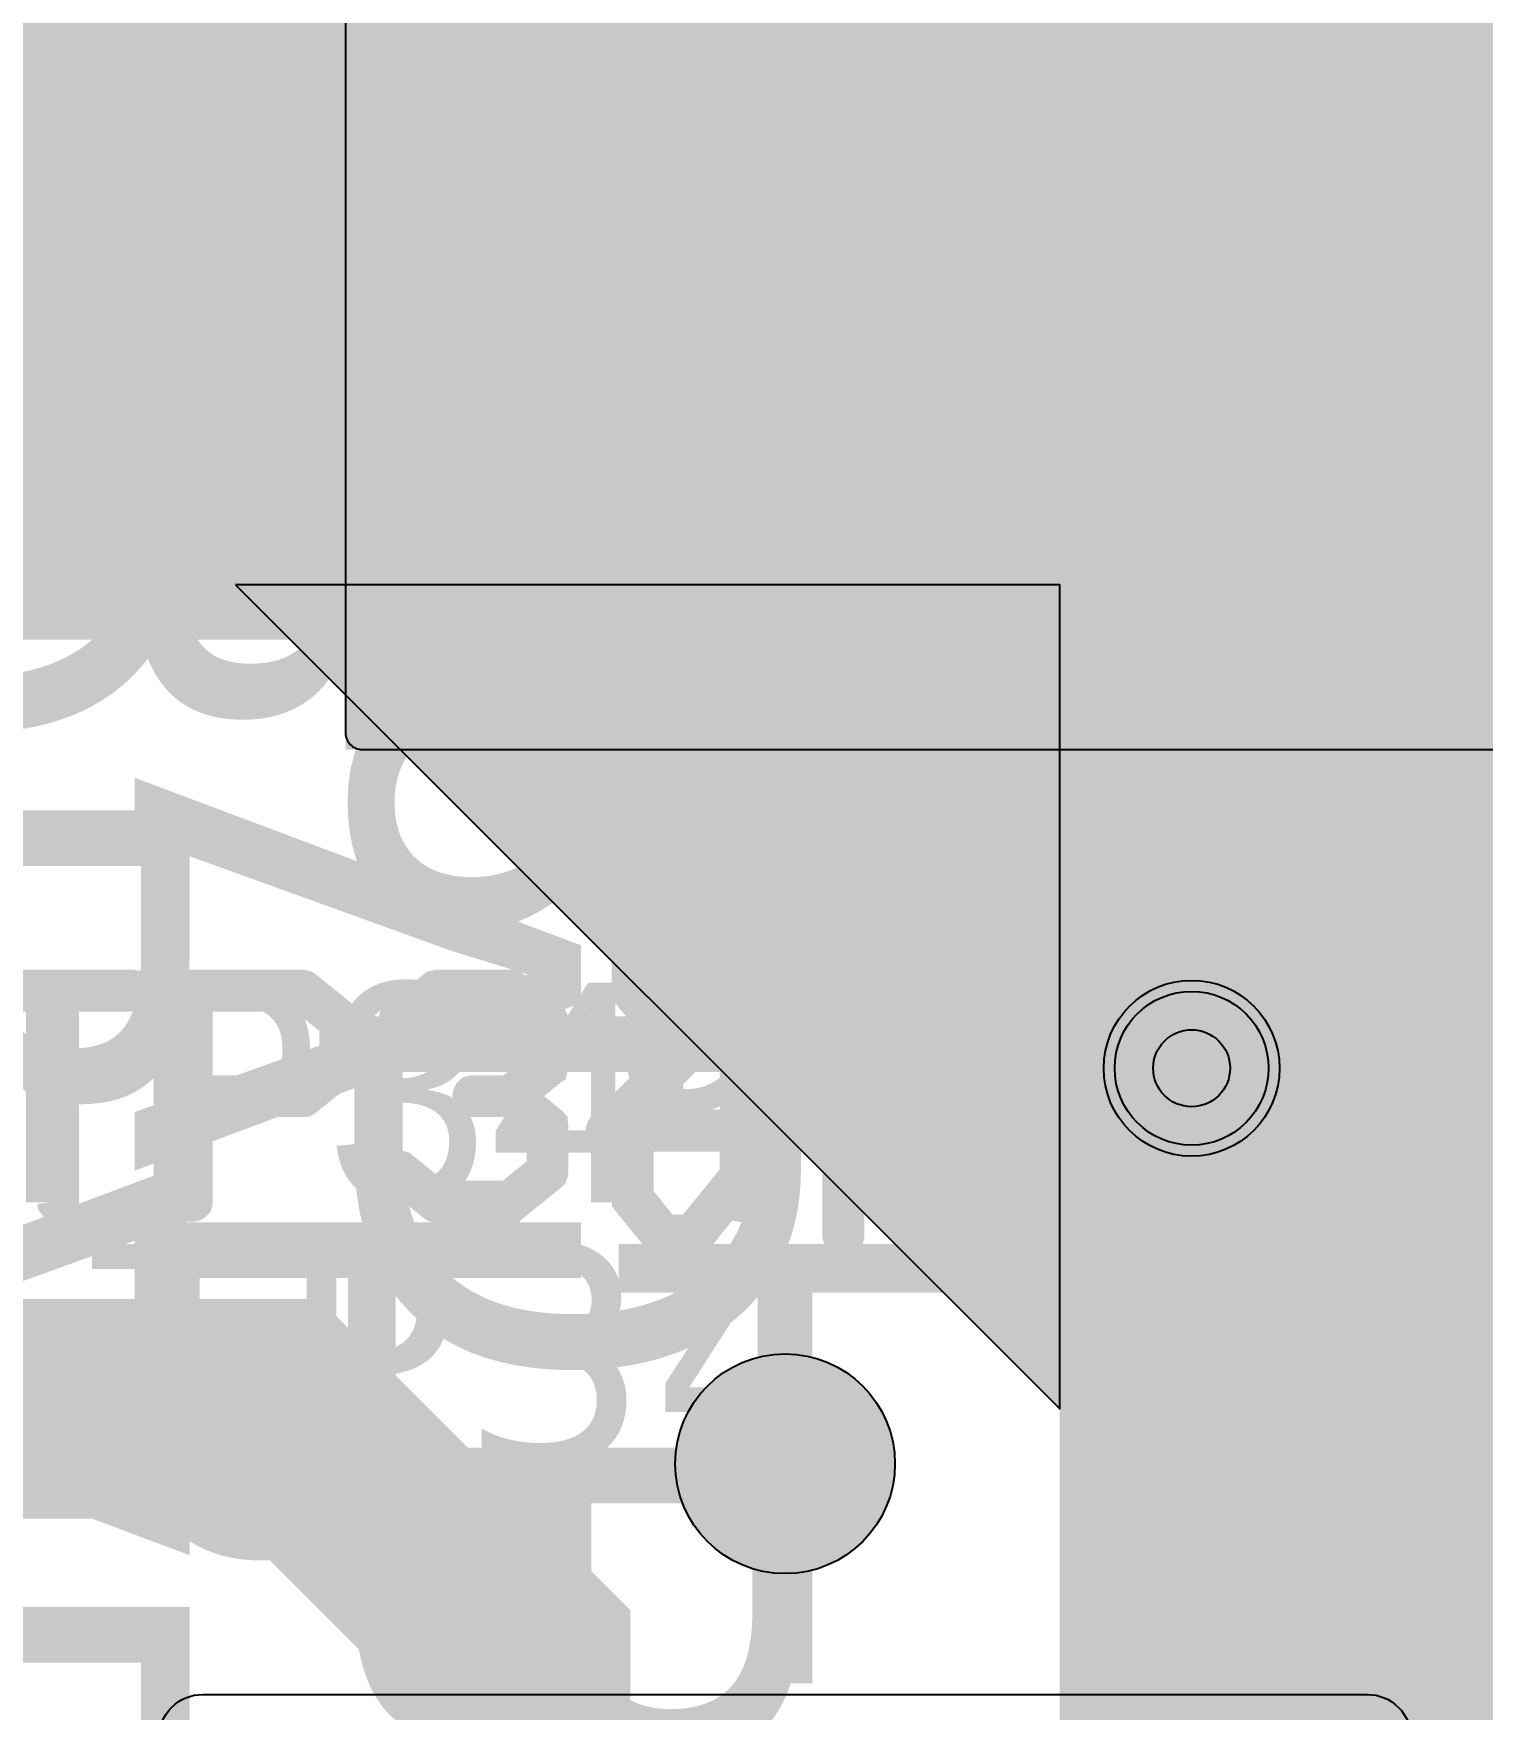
# Model space of a CAD drawing. Extents: x -28 to 199, y -61 to 255.
# Drawn here: x 101.83 to 108.42, y 123.88 to 131.51 of the extents above; entities that cross this region are included whole.
import ezdxf
from ezdxf.enums import TextEntityAlignment as Align

# ---------------------------------------------------------------- set-up
doc = ezdxf.new("R2010")
doc.units = 0
doc.header["$MEASUREMENT"] = 0
for name, color, linetype in [('ASSEMBLY_PART_NUMBERS_BTM', 191, 'CONTINUOUS'), ('ASSEMBLY_PART_NUMBERS_TOP', 102, 'CONTINUOUS'), ('ASSEMBLY_REF_DES_TOP', 102, 'CONTINUOUS'), ('DRILL_DRAWING', 21, 'CONTINUOUS'), ('GENERATED_SILKSCREEN_BTM', 255, 'CONTINUOUS'), ('GENERATED_SILKSCREEN_TOP', 140, 'CONTINUOUS'), ('MOUNTING_HOLES_LAYER_2', 42, 'CONTINUOUS'), ('MOUNTING_HOLES_LAYER_3', 42, 'CONTINUOUS'), ('MOUNTING_HOLES_LAYER_BOT21', 42, 'CONTINUOUS'), ('MOUNTING_HOLES_LAYER_TOP', 42, 'CONTINUOUS'), ('PLANE_DATA_LAYER_BOTTOM', 10, 'CONTINUOUS'), ('PLANE_DATA_LAYER_TOP', 150, 'CONTINUOUS'), ('PLANE_SHAPES_LAYER_2', 230, 'CONTINUOUS'), ('PLANE_SHAPES_LAYER_3', 81, 'CONTINUOUS'), ('PLANE_SHAPES_LAYER_BOTTOM', 10, 'CONTINUOUS'), ('PLANE_SHAPES_LAYER_TOP', 150, 'CONTINUOUS'), ('SILKSCREEN_REF_DES_BTM', 211, 'CONTINUOUS'), ('SILKSCREEN_REF_DES_TOP', 150, 'CONTINUOUS'), ('SOLDERMASK_PADS_BTM', 12, 'CONTINUOUS'), ('TRACES_LAYER_2', 230, 'CONTINUOUS'), ('TRACES_LAYER_3', 81, 'CONTINUOUS'), ('TRACES_LAYER_BOTTOM', 10, 'CONTINUOUS'), ('TRACES_LAYER_TOP', 150, 'CONTINUOUS'), ('VIA_HOLES_LAYER_2', 30, 'CONTINUOUS'), ('VIA_HOLES_LAYER_3', 30, 'CONTINUOUS'), ('VIA_HOLES_LAYER_BOTTOM', 30, 'CONTINUOUS'), ('VIA_HOLES_LAYER_TOP', 30, 'CONTINUOUS'), ('VIA_PADS_LAYER_2', 230, 'CONTINUOUS'), ('VIA_PADS_LAYER_3', 81, 'CONTINUOUS'), ('VIA_PADS_LAYER_BOTTOM', 10, 'CONTINUOUS'), ('VIA_PADS_LAYER_TOP', 150, 'CONTINUOUS')]:
    doc.layers.add(name, color=color, linetype=linetype)
doc.styles.add('VERDANA', font='verdana.TTF')
doc.styles.add('VERIBEST_GERBER_0', font='txt')

msp = doc.modelspace()

# ---------------------------------------------------------------- hatches: boundary and pattern name
at = {"layer": 'MOUNTING_HOLES_LAYER_2'}
h = msp.add_hatch(color=256, dxfattribs=at)
edge = h.paths.add_edge_path()
edge.add_arc((105.25, 125), 0.5, 0, 360)
at = {"layer": 'MOUNTING_HOLES_LAYER_3'}
h = msp.add_hatch(color=256, dxfattribs=at)
edge = h.paths.add_edge_path()
edge.add_arc((105.25, 125), 0.5, 0, 360)
at = {"layer": 'MOUNTING_HOLES_LAYER_BOT21'}
h = msp.add_hatch(color=256, dxfattribs=at)
edge = h.paths.add_edge_path()
edge.add_arc((105.25, 125), 0.5, 0, 360)
at = {"layer": 'MOUNTING_HOLES_LAYER_TOP'}
h = msp.add_hatch(color=256, dxfattribs=at)
edge = h.paths.add_edge_path()
edge.add_arc((105.25, 125), 0.5, 0, 360)
at = {"layer": 'PLANE_DATA_LAYER_BOTTOM'}
msp.add_hatch(color=256, dxfattribs=at).paths.add_polyline_path([(111.5, 131.9238, 0.4142136), (111.4238, 132), (109.50001, 132, -0.4142136), (109.5, 132.00001), (109.5, 134.74999, -0.4142136), (109.50001, 134.75), (110.00612, 134.75, 0.4142136), (110.08232, 134.8262, 0.136114), (110.07143, 134.86545, -0.1361113), (110, 135.123), (110, 135.123), (110, 135.1738, 0.4142136), (109.9238, 135.25), (102.23957, 135.25, -0.1989122), (101.88602, 135.39645), (100.30113, 136.98134, 0.668182), (100.17105, 136.92746), (100.17105, 136.92746, 0.1347247), (100.18172, 136.88856, -0.1347252), (100.7, 135), (100.7, 135, -0.2250797), (99.34156, 132.1352, 0.2250777), (99.31359, 132.0762, 0.4142136), (99.38979, 132), (103.24999, 132, -0.4142136), (103.25, 131.99999), (103.25, 128.3262, 0.4142136), (103.3262, 128.25), (110.24999, 128.25, -0.4142136), (110.25, 128.24999), (110.25, 116.7762, 0.4142136), (110.3262, 116.7), (111.4238, 116.7, 0.4142136), (111.5, 116.7762)], flags=0)
at = {"layer": 'PLANE_DATA_LAYER_TOP'}
h = msp.add_hatch(color=256, dxfattribs=at)
h.paths.add_polyline_path([(116, 117.85178, -0.19891), (115.97768, 117.7979), (111.96313, 113.78335, 0.1989122), (111.85271, 113.51677), (111.85271, 109.21054, -0.19891), (111.83039, 109.15666), (111.51927, 108.84553, 0.0521306), (111.4699, 108.78463, -0.2536742), (111.40604, 108.75), (111.05209, 108.75, -0.7613577), (111.013, 108.89161, 0.2639142), (111.5, 109.75), (111.5, 109.75, 1), (109.5, 109.75), (109.5, 109.75, 0.2639142), (109.987, 108.89161, -0.7613603), (109.94791, 108.75), (109.78776, 108.75, -0.1239229), (109.75168, 108.75908, 0.1020236), (108.31962, 109.18617, -0.3891034), (108.25, 109.26208), (108.25, 114.49999, 0.4142136), (108.24999, 114.5), (106.5762, 114.5, -0.4142136), (106.5, 114.5762), (106.5, 125.25), (106.5, 125.25), (102.75, 129, 0.2076843), (102.75, 129), (92.5762, 129, -0.4142136), (92.5, 129.0762), (92.5, 136.05608, -0.19891), (92.52232, 136.10996), (96.69003, 140.27768, -0.1989134), (96.74392, 140.3), (101.68101, 140.3, 0.1989122), (101.94759, 140.41042), (104.2034, 142.66623, -0.668182), (104.33348, 142.61235), (104.33348, 139.19611, 0.1757343), (104.43228, 138.92368, -0.1757343), (104.45, 138.87483), (104.45, 138.72517, -0.1757343), (104.43228, 138.67632, 0.1757343), (104.33348, 138.40389), (104.33348, 136.62554, 0.1989122), (104.45796, 136.32502), (107.04062, 133.74236, -0.19891), (107.06294, 133.68848), (107.06294, 128.07054, -0.19891), (107.04062, 128.01666), (106.79948, 127.77552, 0.1989122), (106.675, 127.475), (106.675, 127.25392, -0.1860861), (106.65528, 127.20277, 1.6058333), (107.69054, 126.90611, -0.0444727), (107.68934, 126.91959), (107.68934, 126.91959, -0.668182), (107.81942, 126.97347), (108.69621, 126.09669, -0.1385729), (108.71644, 126.06052, 0.889074), (109.9, 126.2), (109.9, 126.2, 0.3470511), (109.43948, 126.78356, -0.1385729), (109.40331, 126.80379), (108.59101, 127.61609, -0.19891), (108.5687, 127.66997), (108.5687, 134.9238, -0.4142136), (108.6449, 135), (112.2238, 135, -0.4142136), (112.3, 134.9238), (112.3, 122.37057, 0.1989122), (112.44645, 122.01701), (115.66701, 118.79645, 0.1553979), (115.9366, 118.6571, -0.3656116), (116, 118.58198)], flags=0)
h.paths.add_polyline_path([(92.75, 130.75, -1), (94.75, 130.75, -1)], flags=0)
h.paths.add_polyline_path([(93.3, 135, -1), (100.7, 135, -1)], flags=0)
at = {"layer": 'PLANE_SHAPES_LAYER_2'}
h = msp.add_hatch(color=256, dxfattribs=at)
h.paths.add_polyline_path([(169.5, 129.25), (149.5, 129.25), (142.25, 122), (142.25, 90.5), (147.5, 90.5), (147.5, 80), (154, 80), (154, 69.25), (131.75, 69.25), (131.75, 73.25), (121.25, 73.25), (121.25, 81), (110.5, 81), (110.5, 125.75), (106.5, 125.75), (106.5, 128.75), (93.5, 128.75), (93.5, 120.25), (91.75, 120.25), (91.75, 121.5), (80, 121.5), (80, 118.25), (73.25, 118.25), (73.25, 124.5), (67.5, 124.5), (67.5, 128), (57.75, 128), (57.75, 120.25), (55.25, 120.25), (55.25, 121.5), (47.5, 121.5), (47.5, 119), (35, 119), (35, 134.75), (32.75, 134.75), (32.75, 159.75), (29.25, 159.75), (29.25, 175.25), (22.5, 175.25), (22.5, 195.25), (17.25, 195.25), (17.25, 198), (22.5, 198), (22.5, 216.5), (40.25, 216.5), (40.25, 235.5), (54.5, 235.5), (54.5, 254), (87.25, 254), (87.25, 236.25), (86.25, 236.25), (86.25, 228.75), (81, 228.75), (81, 218.75), (95.25, 218.75), (95.25, 194.5), (87, 194.5), (87, 172), (131.1, 172), (131.1, 208.75), (115.5, 208.75), (115.5, 213.75), (106.75, 213.75), (106.75, 218.75), (110.25, 222.25), (110.25, 226.25), (142.5, 226.25), (142.5, 221.5), (160.5, 221.5), (160.5, 240.75), (169.5, 240.75)])
h.paths.add_polyline_path([(35.5, 149.5), (41.75, 149.5), (41.75, 152), (39.25, 152), (39.25, 154), (37.75, 154), (37.75, 152), (35.5, 152)], flags=16)
h.paths.add_polyline_path([(37.5, 125.75), (37.5, 128.75), (42.75, 128.75), (42.75, 125.75)], flags=16)
h.paths.add_polyline_path([(52, 127.75), (52, 130.75), (54.25, 130.75), (54.25, 127.75)], flags=16)
h.paths.add_polyline_path([(50.75, 219.5), (50.75, 226.5), (71.75, 226.5), (71.75, 219.5)], flags=16)
h.paths.add_polyline_path([(66.5, 150.75), (66.5, 177.5), (72.25, 177.5), (72.25, 150.75)], flags=16)
h.paths.add_polyline_path([(47.25, 185.25), (73, 185.25), (73, 188.25), (70.25, 188.25), (70.25, 191), (47.25, 191)], flags=16)
h.paths.add_polyline_path([(84.5, 208), (84.5, 212.75), (85, 212.75), (85, 208)], flags=16)
h.paths.add_polyline_path([(61.5, 137.25), (87.75, 137.25), (87.75, 140.5), (84.75, 140.5), (84.75, 143), (61.5, 143)], flags=16)
h.paths.add_polyline_path([(88.75, 127), (88.75, 130), (91, 130), (91, 127)], flags=16)
h.paths.add_polyline_path([(85.5, 130.25), (85.5, 132.5), (91, 132.5), (91, 130.25)], flags=16)
h.paths.add_polyline_path([(108.75, 142.25), (135.75, 142.25), (135.75, 145.75), (132.25, 145.75), (132.25, 149), (108.75, 149)], flags=16)
h.paths.add_polyline_path([(114.25, 126.75), (140.75, 126.75), (140.75, 129.75), (137.25, 129.75), (137.25, 133), (114.25, 133)], flags=16)
h.paths.add_polyline_path([(155.25, 180.25), (166.25, 180.25), (166.25, 186.25), (152.25, 186.25), (152.25, 183), (155.25, 183)], flags=16)
at = {"layer": 'PLANE_SHAPES_LAYER_3'}
h = msp.add_hatch(color=256, dxfattribs=at)
h.paths.add_polyline_path([(169.5, 129.25), (149.5, 129.25), (142.25, 122), (142.25, 90.5), (147.5, 90.5), (147.5, 80), (154, 80), (154, 69.25), (131.75, 69.25), (131.75, 73.25), (121.25, 73.25), (121.25, 81), (110.5, 81), (110.5, 125.75), (106.5, 125.75), (106.5, 128.75), (93.5, 128.75), (93.5, 120.25), (91.75, 120.25), (91.75, 121.5), (80, 121.5), (80, 118.25), (73.25, 118.25), (73.25, 124.5), (67.5, 124.5), (67.5, 127.75), (58.25, 127.75), (58.25, 130.25), (88.75, 130.25), (88.75, 127), (91, 127), (91, 132.5), (55, 132.5), (55, 131.25), (52, 131.25), (52, 127.75), (55, 127.75), (55, 127.25), (57.75, 127.25), (57.75, 120.25), (55.25, 120.25), (55.25, 121.5), (47.5, 121.5), (47.5, 119), (35, 119), (35, 134.75), (32.75, 134.75), (32.75, 159.75), (29.25, 159.75), (29.25, 175.25), (22.5, 175.25), (22.5, 195.25), (17.25, 195.25), (17.25, 198), (22.5, 198), (22.5, 216.5), (40.25, 216.5), (40.25, 235.5), (54.5, 235.5), (54.5, 254), (87.25, 254), (87.25, 236.25), (86.25, 236.25), (86.25, 228.75), (81, 228.75), (81, 218.75), (95.25, 218.75), (95.25, 194.5), (87, 194.5), (87, 172), (131.1, 172), (131.1, 208.75), (115.5, 208.75), (115.5, 213.75), (106.75, 213.75), (106.75, 218.75), (110.25, 222.25), (110.25, 226.25), (142.5, 226.25), (142.5, 221.5), (160.5, 221.5), (160.5, 240.75), (169.5, 240.75)])
h.paths.add_polyline_path([(35.5, 149.5), (41.75, 149.5), (41.75, 152), (39.25, 152), (39.25, 154), (37.75, 154), (37.75, 152), (35.5, 152)], flags=16)
h.paths.add_polyline_path([(37.5, 125.75), (37.5, 128.75), (42.75, 128.75), (42.75, 125.75)], flags=16)
h.paths.add_polyline_path([(50.75, 219.5), (50.75, 226.5), (71.75, 226.5), (71.75, 219.5)], flags=16)
h.paths.add_polyline_path([(66.5, 150.75), (66.5, 177.5), (72.25, 177.5), (72.25, 150.75)], flags=16)
h.paths.add_polyline_path([(47.25, 185.25), (73, 185.25), (73, 188.25), (70.25, 188.25), (70.25, 191), (47.25, 191)], flags=16)
h.paths.add_polyline_path([(84.5, 208), (84.5, 212.75), (85, 212.75), (85, 208)], flags=16)
h.paths.add_polyline_path([(61.5, 137.25), (87.75, 137.25), (87.75, 140.5), (84.75, 140.5), (84.75, 143), (61.5, 143)], flags=16)
h.paths.add_polyline_path([(108.75, 142.25), (135.75, 142.25), (135.75, 145.75), (132.25, 145.75), (132.25, 149), (108.75, 149)], flags=16)
h.paths.add_polyline_path([(114.25, 126.75), (140.75, 126.75), (140.75, 129.75), (137.25, 129.75), (137.25, 133), (114.25, 133)], flags=16)
h.paths.add_polyline_path([(155.25, 180.25), (166.25, 180.25), (166.25, 186.25), (152.25, 186.25), (152.25, 183), (155.25, 183)], flags=16)
at = {"layer": 'PLANE_SHAPES_LAYER_TOP'}
msp.add_hatch(color=256, dxfattribs=at).paths.add_polyline_path([(102.75, 129), (106.5, 125.25), (106.5, 129)], flags=0)
at = {"layer": 'VIA_HOLES_LAYER_2'}
h = msp.add_hatch(color=256, dxfattribs=at)
edge = h.paths.add_edge_path()
edge.add_arc((107.1, 126.8), 0.175, 0, 360)
at = {"layer": 'VIA_HOLES_LAYER_3'}
h = msp.add_hatch(color=256, dxfattribs=at)
edge = h.paths.add_edge_path()
edge.add_arc((107.1, 126.8), 0.175, 0, 360)
at = {"layer": 'VIA_HOLES_LAYER_BOTTOM'}
h = msp.add_hatch(color=256, dxfattribs=at)
edge = h.paths.add_edge_path()
edge.add_arc((107.1, 126.8), 0.175, 0, 360)
at = {"layer": 'VIA_HOLES_LAYER_TOP'}
h = msp.add_hatch(color=256, dxfattribs=at)
edge = h.paths.add_edge_path()
edge.add_arc((107.1, 126.8), 0.175, 0, 360)

# ---------------------------------------------------------------- linework, layer by layer
at = {"layer": 'GENERATED_SILKSCREEN_BTM', "const_width": 0.15}
for points in [[(105.532, 129.388), (105.395, 129.556), (105.392, 129.561), (105.388, 129.562), (105.384, 129.564), (105.379, 129.565), (104.693, 129.565), (104.688, 129.564), (104.684, 129.562), (104.682, 129.56), (104.68, 129.559), (104.677, 129.556), (104.54, 129.388), (104.539, 129.385), (104.538, 129.382), (104.537, 129.381), (104.536, 129.377), (104.536, 129.04), (104.537, 129.035), (104.538, 129.033), (104.539, 129.03), (104.54, 129.027), (104.677, 128.858), (104.682, 128.854), (104.69, 128.852), (104.695, 128.853), (104.701, 128.855), (104.705, 128.858), (104.709, 128.863), (104.712, 128.868), (104.713, 128.873), (104.713, 128.878), (104.71, 128.882), (104.577, 129.047), (104.577, 129.37), (104.703, 129.524), (105.369, 129.524), (105.495, 129.37), (105.495, 129.047), (105.362, 128.882), (105.36, 128.878), (105.359, 128.873), (105.36, 128.868), (105.363, 128.863), (105.367, 128.858), (105.372, 128.855), (105.377, 128.853), (105.384, 128.852), (105.39, 128.854), (105.395, 128.858), (105.532, 129.027), (105.534, 129.031), (105.535, 129.032), (105.535, 129.035), (105.536, 129.036), (105.536, 129.037), (105.536, 129.04), (105.536, 129.377), (105.535, 129.381), (105.534, 129.385), (105.532, 129.388)], [(105.532, 128.445), (105.395, 128.614), (105.39, 128.619), (105.387, 128.62), (105.384, 128.62), (105.377, 128.619), (105.37, 128.615), (105.365, 128.61), (105.361, 128.604), (105.36, 128.597), (105.362, 128.59), (105.495, 128.427), (105.495, 128.104), (105.369, 127.948), (105.183, 127.948), (105.056, 128.102), (105.056, 128.268), (105.054, 128.276), (105.05, 128.281), (105.043, 128.284), (105.036, 128.285), (105.029, 128.284), (105.022, 128.281), (105.018, 128.276), (105.016, 128.268), (105.016, 128.102), (104.889, 127.948), (104.703, 127.948), (104.577, 128.104), (104.577, 128.427), (104.71, 128.59), (104.712, 128.597), (104.711, 128.604), (104.708, 128.61), (104.702, 128.615), (104.696, 128.619), (104.689, 128.62), (104.685, 128.62), (104.682, 128.619), (104.677, 128.614), (104.54, 128.445), (104.539, 128.442), (104.538, 128.439), (104.537, 128.438), (104.536, 128.434), (104.536, 128.097), (104.537, 128.092), (104.538, 128.09), (104.539, 128.087), (104.54, 128.084), (104.677, 127.915), (104.682, 127.912), (104.686, 127.911), (104.689, 127.909), (104.693, 127.908), (104.899, 127.908), (104.902, 127.909), (104.909, 127.911), (104.914, 127.912), (104.916, 127.915), (105.036, 128.062), (105.156, 127.915), (105.158, 127.914), (105.16, 127.912), (105.161, 127.911), (105.163, 127.911), (105.17, 127.909), (105.173, 127.908), (105.379, 127.908), (105.384, 127.909), (105.388, 127.911), (105.392, 127.912), (105.395, 127.915), (105.532, 128.084), (105.534, 128.088), (105.535, 128.089), (105.535, 128.092), (105.536, 128.093), (105.536, 128.094), (105.536, 128.097), (105.536, 128.434), (105.535, 128.438), (105.534, 128.442), (105.532, 128.445)], [(104.677, 127.668), (104.54, 127.5), (104.539, 127.496), (104.538, 127.493), (104.537, 127.492), (104.536, 127.488), (104.536, 127.151), (104.537, 127.147), (104.537, 127.146), (104.538, 127.145), (104.539, 127.142), (104.54, 127.138), (104.677, 126.97), (104.682, 126.967), (104.686, 126.966), (104.689, 126.964), (104.693, 126.963), (105.379, 126.963), (105.382, 126.964), (105.389, 126.966), (105.391, 126.967), (105.395, 126.97), (105.532, 127.138), (105.533, 127.142), (105.534, 127.144), (105.535, 127.146), (105.536, 127.148), (105.536, 127.151), (105.536, 127.488), (105.535, 127.492), (105.534, 127.496), (105.532, 127.5), (105.395, 127.668), (105.393, 127.67), (105.392, 127.672), (105.389, 127.674), (105.382, 127.676), (105.379, 127.677), (104.693, 127.677), (104.689, 127.676), (104.686, 127.674), (104.682, 127.672), (104.677, 127.668)], [(104.703, 127.636), (105.369, 127.636), (105.419, 127.577), (104.63, 127.093), (104.577, 127.159), (104.577, 127.482), (104.703, 127.636)], [(105.445, 127.545), (105.495, 127.482), (105.495, 127.159), (105.369, 127.003), (104.703, 127.003), (104.656, 127.062), (105.445, 127.545)], [(104.54, 126.193), (104.677, 126.025), (104.682, 126.022), (104.686, 126.021), (104.689, 126.019), (104.693, 126.018), (104.83, 126.018), (104.833, 126.019), (104.84, 126.021), (104.845, 126.022), (104.847, 126.025), (105.388, 126.691), (105.495, 126.691), (105.495, 126.038), (105.497, 126.031), (105.501, 126.025), (105.508, 126.022), (105.516, 126.021), (105.523, 126.022), (105.53, 126.025), (105.534, 126.031), (105.536, 126.038), (105.536, 126.712), (105.534, 126.72), (105.529, 126.725), (105.524, 126.73), (105.516, 126.732), (105.379, 126.732), (105.376, 126.731), (105.369, 126.729), (105.366, 126.727), (105.364, 126.725), (105.362, 126.723), (104.82, 126.058), (104.703, 126.058), (104.577, 126.214), (104.577, 126.537), (104.71, 126.7), (104.712, 126.707), (104.711, 126.713), (104.708, 126.72), (104.702, 126.724), (104.696, 126.728), (104.689, 126.729), (104.682, 126.728), (104.677, 126.723), (104.54, 126.555), (104.539, 126.551), (104.538, 126.548), (104.537, 126.547), (104.536, 126.543), (104.536, 126.206), (104.537, 126.202), (104.537, 126.201), (104.538, 126.2), (104.539, 126.197), (104.54, 126.193)]]:
    msp.add_lwpolyline(points, dxfattribs=at)
at = {"layer": 'GENERATED_SILKSCREEN_TOP', "const_width": 0.15}
for points in [[(101.922, 126.193), (101.923, 126.186), (101.928, 126.18), (101.935, 126.177), (101.942, 126.176), (101.949, 126.177), (101.955, 126.18), (101.96, 126.186), (101.962, 126.193), (101.962, 127.132), (102.279, 127.132), (102.286, 127.134), (102.292, 127.138), (102.295, 127.145), (102.296, 127.152), (102.295, 127.16), (102.292, 127.167), (102.286, 127.172), (102.279, 127.173), (101.604, 127.173)], [(103.238, 126.793), (103.241, 126.795), (103.242, 126.8), (103.245, 126.805), (103.245, 126.81), (103.245, 127.016), (103.245, 127.021), (103.242, 127.024), (103.242, 127.027), (103.241, 127.028), (103.24, 127.029), (103.238, 127.031), (103.068, 127.169), (103.063, 127.171), (103.059, 127.172), (103.055, 127.173), (102.551, 127.173), (102.542, 127.171), (102.536, 127.166), (102.531, 127.16), (102.529, 127.153), (102.529, 126.193), (102.531, 126.185), (102.536, 126.18), (102.542, 126.177), (102.549, 126.176), (102.557, 126.177), (102.564, 126.18), (102.569, 126.185), (102.571, 126.193), (102.571, 126.653), (103.055, 126.653), (103.062, 126.654), (103.065, 126.655), (103.066, 126.655), (103.068, 126.656), (103.238, 126.793)], [(103.652, 126.177), (103.483, 126.314), (103.478, 126.319), (103.477, 126.325), (103.478, 126.332), (103.482, 126.339), (103.487, 126.344), (103.493, 126.348), (103.5, 126.349), (103.507, 126.347), (103.67, 126.214), (103.993, 126.214), (104.149, 126.34), (104.149, 126.526), (103.995, 126.653), (103.829, 126.653), (103.821, 126.655), (103.816, 126.659), (103.813, 126.666), (103.812, 126.673), (103.813, 126.68), (103.816, 126.686), (103.821, 126.691), (103.829, 126.693), (103.995, 126.693), (104.149, 126.82), (104.149, 127.006), (103.993, 127.132), (103.67, 127.132), (103.507, 126.999), (103.5, 126.997), (103.493, 126.998), (103.487, 127.001), (103.482, 127.007), (103.478, 127.013), (103.477, 127.02), (103.478, 127.027), (103.483, 127.032), (103.652, 127.169), (103.655, 127.17), (103.658, 127.171), (103.659, 127.172), (103.663, 127.173), (104, 127.173), (104.005, 127.172), (104.007, 127.171), (104.01, 127.17), (104.013, 127.169), (104.182, 127.032), (104.185, 127.027), (104.186, 127.023), (104.188, 127.02), (104.189, 127.016), (104.189, 126.81), (104.188, 126.807), (104.186, 126.8), (104.185, 126.795), (104.182, 126.793), (104.035, 126.673), (104.182, 126.553), (104.183, 126.551), (104.185, 126.549), (104.186, 126.548), (104.186, 126.546), (104.188, 126.539), (104.189, 126.536), (104.189, 126.33), (104.188, 126.325), (104.186, 126.321), (104.185, 126.317), (104.182, 126.314), (104.013, 126.177), (104.009, 126.175), (104.008, 126.174), (104.005, 126.174), (104.004, 126.173), (104.003, 126.173), (104, 126.173), (103.663, 126.173), (103.659, 126.174), (103.655, 126.175), (103.652, 126.177)], [(104.489, 126.537), (105.027, 127.073), (105.027, 126.537), (104.489, 126.537)], [(101.604, 127.132), (101.922, 127.132), (101.922, 126.193)], [(102.571, 127.132), (103.049, 127.132), (103.205, 127.006), (103.205, 126.82), (103.049, 126.693), (102.571, 126.693), (102.571, 127.132)], [(105.027, 126.193), (105.028, 126.185), (105.033, 126.18), (105.04, 126.177), (105.047, 126.176), (105.054, 126.177), (105.06, 126.18), (105.065, 126.185), (105.067, 126.193), (105.067, 126.496), (105.114, 126.496), (105.121, 126.498), (105.127, 126.502), (105.13, 126.509), (105.131, 126.516), (105.13, 126.524), (105.127, 126.531), (105.121, 126.536), (105.114, 126.537), (105.067, 126.537), (105.067, 127.125), (105.066, 127.13), (105.063, 127.134), (105.059, 127.138), (105.054, 127.141), (105.048, 127.143), (105.042, 127.144), (105.037, 127.143), (105.032, 127.139), (104.425, 126.532), (104.421, 126.526), (104.419, 126.52), (104.42, 126.514), (104.424, 126.507), (104.426, 126.502), (104.43, 126.499), (104.434, 126.497), (104.439, 126.496), (105.027, 126.496), (105.027, 126.193)]]:
    msp.add_lwpolyline(points, dxfattribs=at)
at = {"layer": 'MOUNTING_HOLES_LAYER_2'}
msp.add_circle((105.25, 125), 0.5, dxfattribs=at)
at = {"layer": 'MOUNTING_HOLES_LAYER_3'}
msp.add_circle((105.25, 125), 0.5, dxfattribs=at)
at = {"layer": 'MOUNTING_HOLES_LAYER_BOT21'}
msp.add_circle((105.25, 125), 0.5, dxfattribs=at)
at = {"layer": 'MOUNTING_HOLES_LAYER_TOP'}
msp.add_circle((105.25, 125), 0.5, dxfattribs=at)
at = {"layer": 'PLANE_DATA_LAYER_BOTTOM'}
msp.add_lwpolyline([(109.9238, 135.25), (102.23957, 135.25, -0.1989122), (101.88602, 135.39645), (100.30113, 136.98134, 0.668182), (100.17105, 136.92746), (100.17105, 136.92746, 0.1347247), (100.18172, 136.88856, -0.1347252), (100.7, 135), (100.7, 135, -0.2250797), (99.34156, 132.1352, 0.2250777), (99.31359, 132.0762, 0.4142136), (99.38979, 132), (103.24999, 132, -0.4142136), (103.25, 131.99999), (103.25, 128.3262, 0.4142136), (103.3262, 128.25), (110.24999, 128.25, -0.4142136)], format="xyb", dxfattribs=at)
at = {"layer": 'PLANE_SHAPES_LAYER_BOTTOM'}
msp.add_solid([(103.25, 128.25), (111.5, 128.25), (103.25, 132), (111.5, 132)], dxfattribs=at)
at = {"layer": 'PLANE_SHAPES_LAYER_TOP'}
msp.add_lwpolyline([(102.75, 129), (106.5, 125.25), (106.5, 129)], close=True, dxfattribs=at)
for points in [[(92.5, 129), (108.25, 129), (92.5, 139.5), (108.25, 139.5)], [(106.5, 114.5), (116, 114.5), (106.5, 135), (116, 135)]]:
    msp.add_solid(points, dxfattribs=at)
at = {"layer": 'SOLDERMASK_PADS_BTM'}
msp.add_lwpolyline([(102.4, 123.75, -0.4142136), (102.6, 123.95), (107.9, 123.95, -0.4142136), (108.1, 123.75), (108.1, 122.25, -0.4142136), (107.9, 122.05), (102.6, 122.05, -0.4142136), (102.4, 122.25)], format="xyb", close=True, dxfattribs=at)
at = {"layer": 'TRACES_LAYER_2', "const_width": 0.35}
for points in [[(82.89903, 139.88679), (83.04092, 140.02868), (91.12982, 140.02868), (91.83925, 140.73811), (99.48126, 140.73811), (113.56439, 126.65498), (113.56439, 93.12235), (111.83174, 91.3897), (111.83174, 84.70836), (103.05088, 75.9275), (103.05088, 64.16447), (102.04001, 63.15359), (85.05359, 63.15359), (82.777, 60.877), (82.777, 60.777), (82.2, 60.2)], [(81.7, 135), (84.08874, 137.38874), (89.25863, 137.38874), (92.108, 140.23811), (99.27415, 140.23811), (113.06439, 126.44788), (113.06439, 93.32945), (111.33174, 91.59681), (111.33174, 84.91547), (102.55088, 76.13461), (102.55088, 64.37157), (101.8329, 63.65359), (83.98821, 63.65359), (81.61265, 61.27803), (81.61265, 60.71265), (81.1, 60.2)], [(87, 136.6), (89.177, 136.6), (92.31511, 139.73811), (99.06704, 139.73811), (112.56439, 126.24077), (112.56439, 93.53656), (110.83174, 91.80391), (110.83174, 85.1822), (102.05088, 76.40134), (102.05088, 66.55088), (101.5, 66)], [(87, 135.6), (89.05621, 135.6), (92.69432, 139.23811), (98.85994, 139.23811), (112.06439, 126.03366), (112.06439, 93.74367), (110.33174, 92.01102), (110.33174, 88.62163)]]:
    msp.add_lwpolyline(points, dxfattribs=at)
at = {"layer": 'TRACES_LAYER_3', "const_width": 0.5}
msp.add_lwpolyline([(107.1, 126.8), (108.325, 126.8), (108.82754, 127.30254), (112.8817, 127.30254), (113.48424, 126.7), (130.9, 126.7)], dxfattribs=at)
at = {"layer": 'TRACES_LAYER_BOTTOM', "const_width": 1}
msp.add_lwpolyline([(100, 125.25), (102.92264, 125.25), (104.04564, 124.127), (104.04564, 123), (105.25, 123)], dxfattribs=at)
at = {"layer": 'TRACES_LAYER_TOP'}
for points, const_width in [([(109.3, 126.2), (108.0687, 127.4313), (108.0687, 136.21788), (109.35, 137.49918), (109.35, 139.31066), (108.91066, 139.75), (108.91066, 139.75), (108.6, 140.06066), (108.6, 148)], 0.5), ([(107.5, 145.5), (104.75848, 142.75848), (104.75848, 139.19611), (104.875, 139.0796), (104.875, 138.52041), (104.75848, 138.40389), (104.75848, 136.62554), (107.48794, 133.89608), (107.48794, 127.86294), (107.1, 127.475), (107.1, 126.8)], 0.35)]:
    msp.add_lwpolyline(points, dxfattribs=dict(at, const_width=const_width))
at = {"layer": 'VIA_HOLES_LAYER_2'}
msp.add_circle((107.1, 126.8), 0.175, dxfattribs=at)
at = {"layer": 'VIA_HOLES_LAYER_3'}
msp.add_circle((107.1, 126.8), 0.175, dxfattribs=at)
at = {"layer": 'VIA_HOLES_LAYER_BOTTOM'}
msp.add_circle((107.1, 126.8), 0.175, dxfattribs=at)
at = {"layer": 'VIA_HOLES_LAYER_TOP'}
msp.add_circle((107.1, 126.8), 0.175, dxfattribs=at)
at = {"layer": 'VIA_PADS_LAYER_2'}
msp.add_circle((107.1, 126.8), 0.4, dxfattribs=at)
at = {"layer": 'VIA_PADS_LAYER_3'}
msp.add_circle((107.1, 126.8), 0.4, dxfattribs=at)
at = {"layer": 'VIA_PADS_LAYER_BOTTOM'}
msp.add_circle((107.1, 126.8), 0.35, dxfattribs=at)
at = {"layer": 'VIA_PADS_LAYER_TOP'}
msp.add_circle((107.1, 126.8), 0.35, dxfattribs=at)

# ---------------------------------------------------------------- texts
at = {"layer": 'ASSEMBLY_PART_NUMBERS_BTM', "style": 'VERIBEST_GERBER_0', "text_generation_flag": 2}
for s, p in [('SN74AHCT1G00DBVR', (102.29, 152.75)), ('SN74LVC1G332DBVR', (103.29, 147.5))]:
    msp.add_text(s, height=2.032, rotation=90, dxfattribs=at).set_placement(p, align=Align.TOP_LEFT)
at = {"layer": 'ASSEMBLY_PART_NUMBERS_TOP', "style": 'VERIBEST_GERBER_0'}
msp.add_text('SN74AHCT1G00DBVR', height=2.032, rotation=270, dxfattribs=at).set_placement((102.54, 151), align=Align.TOP_LEFT)
at = {"layer": 'ASSEMBLY_REF_DES_TOP', "style": 'VERDANA'}
msp.add_text('TP34', height=1, dxfattribs=at).set_placement((102.1, 126), align=Align.TOP_LEFT)
at = {"layer": 'DRILL_DRAWING', "style": 'VERIBEST_GERBER_0'}
for s, p in [('A', (107.1, 126.8)), ('A', (109.3, 126.2)), ('T', (105.25, 125))]:
    msp.add_text(s, height=2, dxfattribs=at).set_placement(p, align=Align.MIDDLE_CENTER)
at = {"layer": 'SILKSCREEN_REF_DES_BTM', "style": 'VERIBEST_GERBER_0', "text_generation_flag": 2}
msp.add_text('C302', height=1, rotation=90, dxfattribs=at).set_placement((104.54, 129.7), align=Align.TOP_LEFT)
at = {"layer": 'SILKSCREEN_REF_DES_TOP', "style": 'VERIBEST_GERBER_0'}
msp.add_text('TP34', height=1, dxfattribs=at).set_placement((101.45, 127.19), align=Align.TOP_LEFT)

doc.saveas('drawing.dxf')
